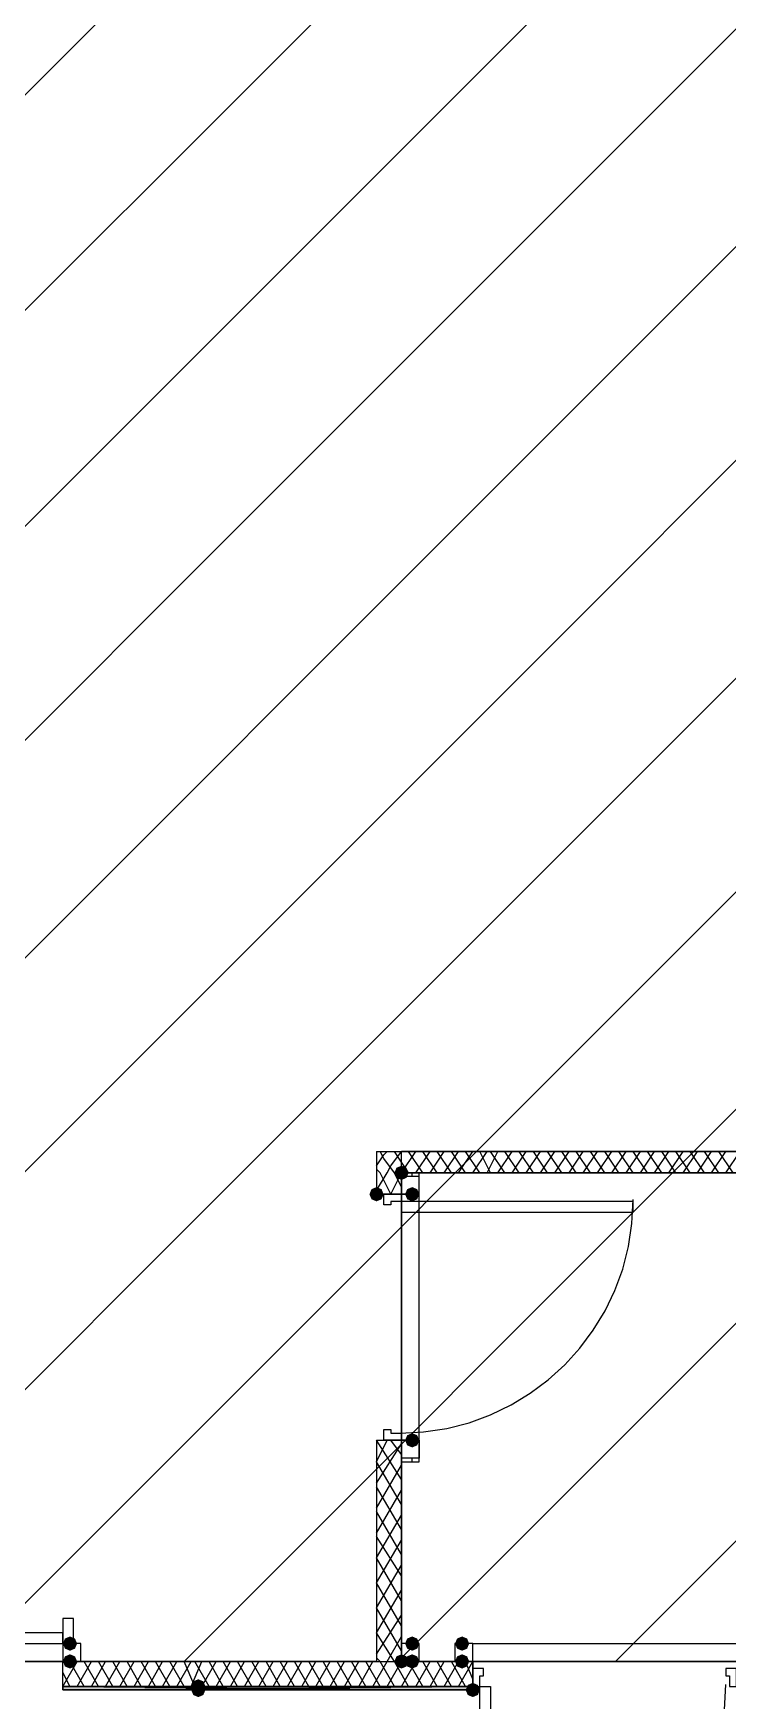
# Model space of a CAD drawing. Header units: millimetres. Extents: x 0 to 420, y 0 to 297.
# Drawn here: x 369.56 to 377.8, y 117.98 to 137.77 of the extents above; entities that cross this region are included whole.
import ezdxf

# ---------------------------------------------------------------- set-up
doc = ezdxf.new("R2010")
doc.units = ezdxf.units.MM
doc.layers.get('0').update_dxf_attribs({"linetype": 'CONTINUOUS'})

msp = doc.modelspace()

# ---------------------------------------------------------------- hatches: boundary and pattern name
at = {"true_color": 0x000007}
for points in [[(374.015, 124.248333), (373.990129, 124.188538), (373.930333, 124.163667), (373.870538, 124.188538), (373.845667, 124.248333), (373.870537, 124.308129), (373.930333, 124.333), (373.990129, 124.308129)], [(374.015, 124.248333), (373.990129, 124.188538), (373.930333, 124.163667), (373.870538, 124.188538), (373.845667, 124.248333), (373.870537, 124.308129), (373.930333, 124.333), (373.990129, 124.308129)], [(373.718667, 123.994333), (373.693796, 123.934537), (373.634, 123.909667), (373.574204, 123.934537), (373.549333, 123.994333), (373.574204, 124.054129), (373.634, 124.079), (373.693796, 124.054129)], [(374.142, 123.994333), (374.117129, 123.934537), (374.057333, 123.909667), (373.997538, 123.934537), (373.972667, 123.994333), (373.997537, 124.054129), (374.057333, 124.079), (374.117129, 124.054129)], [(374.142, 121.073333), (374.117129, 121.013537), (374.057333, 120.988667), (373.997538, 121.013537), (373.972667, 121.073333), (373.997537, 121.133129), (374.057333, 121.158), (374.117129, 121.133129)], [(370.078, 118.660333), (370.053129, 118.600538), (369.993333, 118.575667), (369.933538, 118.600538), (369.908667, 118.660333), (369.933537, 118.720129), (369.993333, 118.745), (370.053129, 118.720129)], [(374.142, 118.660333), (374.117129, 118.600538), (374.057333, 118.575667), (373.997538, 118.600538), (373.972667, 118.660333), (373.997537, 118.720129), (374.057333, 118.745), (374.117129, 118.720129)], [(374.734667, 118.660333), (374.709796, 118.600538), (374.65, 118.575667), (374.590204, 118.600538), (374.565333, 118.660333), (374.590204, 118.720129), (374.65, 118.745), (374.709796, 118.720129)], [(370.078, 118.448667), (370.053129, 118.388871), (369.993333, 118.364), (369.933538, 118.388871), (369.908667, 118.448667), (369.933537, 118.508462), (369.993333, 118.533333), (370.053129, 118.508463)], [(374.015, 118.448667), (373.990129, 118.388871), (373.930333, 118.364), (373.870538, 118.388871), (373.845667, 118.448667), (373.870537, 118.508462), (373.930333, 118.533333), (373.990129, 118.508463)], [(374.142, 118.448667), (374.117129, 118.388871), (374.057333, 118.364), (373.997538, 118.388871), (373.972667, 118.448667), (373.997537, 118.508462), (374.057333, 118.533333), (374.117129, 118.508463)], [(374.734667, 118.448667), (374.709796, 118.388871), (374.65, 118.364), (374.590204, 118.388871), (374.565333, 118.448667), (374.590204, 118.508462), (374.65, 118.533333), (374.709796, 118.508463)]]:
    msp.add_hatch(color=0, dxfattribs=at).paths.add_polyline_path(points, flags=0)
h = msp.add_hatch(color=0, dxfattribs=at)
h.paths.add_polyline_path([(374.777, 118.152333), (369.908667, 118.152333), (374.777, 118.11)], flags=0)
h.paths.add_polyline_path([(369.908667, 118.152333), (374.777, 118.11), (369.908667, 118.11)], flags=0)
at = {"true_color": 0x0000fe}
for points in [[(371.602, 118.152333), (371.577129, 118.092537), (371.517333, 118.067667), (371.457538, 118.092537), (371.432667, 118.152333), (371.457537, 118.212129), (371.517333, 118.237), (371.577129, 118.212129)], [(371.602, 118.11), (371.577129, 118.050204), (371.517333, 118.025333), (371.457538, 118.050204), (371.432667, 118.11), (371.457537, 118.169796), (371.517333, 118.194667), (371.577129, 118.169796)], [(374.861667, 118.11), (374.836796, 118.050204), (374.777, 118.025333), (374.717204, 118.050204), (374.692333, 118.11), (374.717204, 118.169796), (374.777, 118.194667), (374.836796, 118.169796)]]:
    msp.add_hatch(color=0, dxfattribs=at).paths.add_polyline_path(points, flags=0)

# ---------------------------------------------------------------- linework, layer by layer
at = {"color": 0, "true_color": 0x000004}
for points in [[(350.858667, 118.448666), (385.318, 152.907999)], [(353.398667, 118.448666), (387.900333, 152.907999)], [(355.981, 118.448666), (390.440333, 152.907999)], [(358.521, 118.448666), (390.440333, 150.367999)], [(361.103334, 118.448666), (390.440333, 147.785666)], [(363.643334, 118.448666), (390.440333, 145.245666)], [(366.225667, 118.448666), (390.440333, 142.663333)], [(368.765667, 118.448666), (390.440333, 140.123333)], [(371.348, 118.448666), (390.440333, 137.540999)], [(373.888, 118.448666), (390.440333, 135.000999)], [(376.470334, 118.448666), (390.440333, 132.418666)]]:
    msp.add_lwpolyline(points, dxfattribs=at)
at = {"color": 0, "true_color": 0x000007}
for points in [[(368.723333, 152.908), (361.272667, 152.908), (361.272667, 118.448667), (373.930333, 118.448667), (373.930333, 124.502333), (390.440333, 124.502333), (390.440333, 135.805333), (390.440333, 152.908)], [(373.930333, 123.994333), (374.142, 123.994333), (374.142, 124.206), (373.930333, 124.206), (373.930333, 123.994333), (374.142, 123.994333), (374.142, 124.248333), (373.930333, 124.248333)], [(373.718667, 123.994333), (373.930333, 123.994333), (373.930333, 123.909667), (373.803333, 123.909667), (373.803333, 123.867333), (373.718667, 123.867333)], [(373.930333, 123.994333), (373.718667, 123.994333)], [(376.682, 123.909667), (373.930333, 123.909667), (373.930333, 123.782667), (376.682, 123.782667)], [(373.718667, 121.200333), (373.803333, 121.200333), (373.803333, 121.158), (373.930333, 121.158), (373.930333, 121.073333), (373.718667, 121.073333)], [(373.930333, 121.073333), (373.718667, 121.073333)], [(373.930333, 120.819333), (374.142, 120.819333), (374.142, 121.073333), (373.930333, 121.073333)], [(373.930333, 120.861667), (373.930333, 121.073333), (374.142, 121.073333), (374.142, 120.861667)], [(369.908667, 118.956667), (369.908667, 118.660333), (370.035667, 118.660333), (370.035667, 118.956667)], [(362.627333, 118.660333), (369.908667, 118.660333), (369.908667, 118.787333), (362.627333, 118.787333)], [(370.120333, 118.660333), (369.908667, 118.660333), (369.908667, 118.448667), (370.120333, 118.448667), (370.120333, 118.660333), (369.908667, 118.660333), (369.908667, 118.448667), (370.120333, 118.448667)], [(373.930333, 118.448667), (374.142, 118.448667), (374.142, 118.660333), (373.930333, 118.660333), (373.930333, 118.448667), (374.142, 118.448667), (374.142, 118.660333), (373.930333, 118.660333)], [(374.777, 118.660333), (374.565333, 118.660333), (374.565333, 118.448667), (374.777, 118.448667), (374.777, 118.660333), (374.565333, 118.660333), (374.565333, 118.448667), (374.777, 118.448667)], [(374.777, 118.364), (374.777, 118.152333), (374.861667, 118.152333), (374.861667, 118.279333), (374.904, 118.279333), (374.904, 118.364)], [(377.782667, 118.364), (377.782667, 118.279333), (377.825, 118.279333), (377.825, 118.152333), (377.909667, 118.152333), (377.909667, 118.364)], [(374.777, 118.152333), (369.908667, 118.152333), (374.777, 118.11)], [(369.908667, 118.152333), (374.777, 118.11), (369.908667, 118.11)], [(369.908667, 118.11), (369.908667, 118.152333), (374.777, 118.152333), (374.777, 118.11), (369.908667, 118.11), (374.777, 118.11), (374.777, 118.152333), (369.908667, 118.152333)], [(374.861667, 115.189), (374.861667, 118.152333), (374.988667, 118.152333), (374.988667, 115.189)]]:
    msp.add_lwpolyline(points, close=True, dxfattribs=at)
for points in [[(373.634, 124.502333), (373.930333, 124.502333)], [(373.634, 124.502333), (373.634, 123.994333)], [(373.718667, 124.417667), (373.676333, 124.502333)], [(373.718667, 124.46), (373.761, 124.502333)], [(373.803333, 124.333), (373.930333, 124.502333)], [(373.930333, 124.375333), (373.845667, 124.502333)], [(373.930333, 124.248333), (374.099667, 124.502333)], [(390.440333, 124.502333), (373.930333, 124.502333)], [(374.184333, 124.248333), (374.015, 124.502333)], [(374.099667, 124.248333), (374.269, 124.502333)], [(374.353667, 124.248333), (374.184333, 124.502333)], [(374.269, 124.248333), (374.438333, 124.502333)], [(374.523, 124.248333), (374.353667, 124.502333)], [(374.438333, 124.248333), (374.607667, 124.502333)], [(374.692333, 124.248333), (374.523, 124.502333)], [(374.607667, 124.248333), (374.777, 124.502333)], [(374.861667, 124.248333), (374.692333, 124.502333)], [(374.777, 124.248333), (374.946333, 124.502333)], [(374.988667, 124.248333), (374.861667, 124.502333)], [(374.946333, 124.248333), (375.073333, 124.502333)], [(375.158, 124.248333), (374.988667, 124.502333)], [(375.073333, 124.248333), (375.242667, 124.502333)], [(375.327333, 124.248333), (375.158, 124.502333)], [(375.242667, 124.248333), (375.412, 124.502333)], [(375.496667, 124.248333), (375.327333, 124.502333)], [(375.412, 124.248333), (375.581333, 124.502333)], [(375.666, 124.248333), (375.496667, 124.502333)], [(375.581333, 124.248333), (375.750667, 124.502333)], [(375.835333, 124.248333), (375.666, 124.502333)], [(375.750667, 124.248333), (375.92, 124.502333)], [(376.004667, 124.248333), (375.835333, 124.502333)], [(375.92, 124.248333), (376.089333, 124.502333)], [(376.174, 124.248333), (376.004667, 124.502333)], [(376.089333, 124.248333), (376.258667, 124.502333)], [(376.343333, 124.248333), (376.174, 124.502333)], [(376.258667, 124.248333), (376.428, 124.502333)], [(376.512667, 124.248333), (376.343333, 124.502333)], [(376.428, 124.248333), (376.597333, 124.502333)], [(376.682, 124.248333), (376.512667, 124.502333)], [(376.597333, 124.248333), (376.766667, 124.502333)], [(376.851333, 124.248333), (376.682, 124.502333)], [(376.766667, 124.248333), (376.936, 124.502333)], [(377.020667, 124.248333), (376.851333, 124.502333)], [(376.936, 124.248333), (377.105333, 124.502333)], [(377.19, 124.248333), (377.020667, 124.502333)], [(377.105333, 124.248333), (377.274667, 124.502333)], [(377.359333, 124.248333), (377.19, 124.502333)], [(377.274667, 124.248333), (377.444, 124.502333)], [(377.528667, 124.248333), (377.359333, 124.502333)], [(377.444, 124.248333), (377.613333, 124.502333)], [(377.698, 124.248333), (377.528667, 124.502333)], [(377.613333, 124.248333), (377.782667, 124.502333)], [(377.867333, 124.248333), (377.698, 124.502333)], [(377.782667, 124.248333), (377.952, 124.502333)], [(373.634, 124.333), (373.718667, 124.46)], [(373.676333, 124.248333), (373.634, 124.290667)], [(373.845667, 124.248333), (373.718667, 124.417667)], [(373.761, 124.248333), (373.803333, 124.333)], [(374.015, 124.248333), (373.930333, 124.375333)], [(373.634, 124.036667), (373.761, 124.248333)], [(373.803333, 123.994333), (373.676333, 124.248333)], [(373.803333, 123.994333), (373.930333, 124.248333)], [(373.930333, 124.079), (373.845667, 124.248333)], [(373.930333, 123.994333), (373.930333, 124.248333)], [(373.930333, 124.248333), (390.440333, 124.248333)], [(374.057333, 124.206), (374.057333, 124.248333)], [(373.634, 123.994333), (373.718667, 123.994333), (373.930333, 123.994333)], [(373.634, 123.994333), (373.718667, 123.994333)], [(373.909167, 121.158), (374.192675, 121.172316), (374.467994, 121.214334), (374.733728, 121.28266), (374.988485, 121.375901), (375.23087, 121.492663), (375.459491, 121.631552), (375.672952, 121.791176), (375.869861, 121.970139), (376.048824, 122.167048), (376.208448, 122.380509), (376.347337, 122.60913), (376.464099, 122.851515), (376.55734, 123.106272), (376.625666, 123.372006), (376.667684, 123.647325), (376.682, 123.930833)], [(374.057333, 123.994333), (373.930333, 123.994333), (373.930333, 122.555)], [(374.142, 122.555), (374.142, 123.994333), (374.057333, 123.994333)], [(373.930333, 122.555), (373.930333, 121.073333), (374.057333, 121.073333)], [(374.057333, 121.073333), (374.142, 121.073333), (374.142, 122.555)], [(373.634, 120.819333), (373.761, 121.073333)], [(373.930333, 120.607667), (373.634, 121.073333)], [(373.634, 121.073333), (373.718667, 121.073333), (373.930333, 121.073333)], [(373.634, 121.073333), (373.718667, 121.073333)], [(373.634, 121.073333), (373.634, 118.448667)], [(373.634, 120.565333), (373.930333, 121.031)], [(373.930333, 120.904), (373.803333, 121.073333)], [(373.930333, 118.448667), (373.930333, 121.073333)], [(373.930333, 120.311333), (373.634, 120.819333)], [(373.634, 120.269), (373.930333, 120.777)], [(374.057333, 120.819333), (374.057333, 120.861667)], [(373.930333, 120.015), (373.634, 120.523)], [(373.634, 119.972667), (373.930333, 120.480667)], [(373.930333, 119.718667), (373.634, 120.226667)], [(373.634, 119.676333), (373.930333, 120.184333)], [(373.930333, 119.464667), (373.634, 119.930333)], [(373.634, 119.38), (373.930333, 119.888)], [(373.930333, 119.168333), (373.634, 119.676333)], [(373.634, 119.083667), (373.930333, 119.591667)], [(373.930333, 118.872), (373.634, 119.38)], [(373.634, 118.787333), (373.930333, 119.295333)], [(373.930333, 118.575667), (373.634, 119.083667)], [(373.634, 118.533333), (373.930333, 118.999)], [(373.845667, 118.448667), (373.634, 118.787333)], [(366.268, 118.660333), (369.908667, 118.660333), (369.908667, 118.533333)], [(373.761, 118.448667), (373.930333, 118.745)], [(374.777, 118.533333), (374.777, 118.660333), (376.343333, 118.660333)], [(376.343333, 118.660333), (377.909667, 118.660333), (377.909667, 118.533333)], [(369.908667, 118.533333), (369.908667, 118.448667), (366.268, 118.448667)], [(369.908667, 118.406333), (369.908667, 118.448667)], [(369.908667, 118.152333), (370.078, 118.448667)], [(369.908667, 118.152333), (369.908667, 118.448667)], [(369.908667, 118.152333), (369.908667, 118.448667)], [(370.162667, 118.152333), (369.993333, 118.448667)], [(373.634, 118.448667), (370.035667, 118.448667)], [(370.078, 118.152333), (370.247333, 118.448667)], [(370.332, 118.152333), (370.162667, 118.448667)], [(370.247333, 118.152333), (370.416667, 118.448667)], [(370.501333, 118.152333), (370.332, 118.448667)], [(370.416667, 118.152333), (370.586, 118.448667)], [(370.670667, 118.152333), (370.501333, 118.448667)], [(370.586, 118.152333), (370.755333, 118.448667)], [(370.84, 118.152333), (370.670667, 118.448667)], [(370.755333, 118.152333), (370.924667, 118.448667)], [(371.009333, 118.152333), (370.84, 118.448667)], [(370.924667, 118.152333), (371.094, 118.448667)], [(371.178667, 118.152333), (371.009333, 118.448667)], [(371.094, 118.152333), (371.263333, 118.448667)], [(371.348, 118.152333), (371.178667, 118.448667)], [(371.263333, 118.152333), (371.432667, 118.448667)], [(371.475, 118.152333), (371.348, 118.448667)], [(371.432667, 118.152333), (371.559667, 118.448667)], [(371.644333, 118.152333), (371.475, 118.448667)], [(371.559667, 118.152333), (371.729, 118.448667)], [(371.813667, 118.152333), (371.644333, 118.448667)], [(371.729, 118.152333), (371.898333, 118.448667)], [(371.983, 118.152333), (371.813667, 118.448667)], [(371.898333, 118.152333), (372.067667, 118.448667)], [(372.152333, 118.152333), (371.983, 118.448667)], [(372.067667, 118.152333), (372.237, 118.448667)], [(372.321667, 118.152333), (372.152333, 118.448667)], [(372.237, 118.152333), (372.406333, 118.448667)], [(372.491, 118.152333), (372.321667, 118.448667)], [(372.406333, 118.152333), (372.575667, 118.448667)], [(372.660333, 118.152333), (372.491, 118.448667)], [(372.575667, 118.152333), (372.745, 118.448667)], [(372.829667, 118.152333), (372.660333, 118.448667)], [(372.745, 118.152333), (372.914333, 118.448667)], [(372.999, 118.152333), (372.829667, 118.448667)], [(372.914333, 118.152333), (373.083667, 118.448667)], [(373.168333, 118.152333), (372.999, 118.448667)], [(373.083667, 118.152333), (373.253, 118.448667)], [(373.337667, 118.152333), (373.168333, 118.448667)], [(373.253, 118.152333), (373.422333, 118.448667)], [(373.507, 118.152333), (373.337667, 118.448667)], [(373.422333, 118.152333), (373.591667, 118.448667)], [(373.676333, 118.152333), (373.507, 118.448667)], [(373.591667, 118.152333), (373.761, 118.448667)], [(373.676333, 118.448667), (373.634, 118.491)], [(373.845667, 118.152333), (373.676333, 118.448667)], [(373.761, 118.152333), (373.930333, 118.448667)], [(374.015, 118.152333), (373.845667, 118.448667)], [(373.930333, 118.152333), (374.099667, 118.448667)], [(374.777, 118.448667), (373.930333, 118.448667)], [(374.184333, 118.152333), (374.015, 118.448667)], [(374.099667, 118.152333), (374.269, 118.448667)], [(374.353667, 118.152333), (374.184333, 118.448667)], [(374.269, 118.152333), (374.438333, 118.448667)], [(374.523, 118.152333), (374.353667, 118.448667)], [(374.438333, 118.152333), (374.607667, 118.448667)], [(374.692333, 118.152333), (374.523, 118.448667)], [(374.607667, 118.152333), (374.777, 118.448667)], [(374.777, 118.237), (374.692333, 118.448667)], [(376.343333, 118.448667), (374.777, 118.448667), (374.777, 118.533333)], [(374.777, 118.152333), (374.777, 118.364), (374.777, 118.448667)], [(374.777, 118.448667), (374.777, 118.364), (374.777, 118.152333), (374.777, 118.364)], [(377.909667, 118.533333), (377.909667, 118.448667), (376.343333, 118.448667)], [(369.993333, 118.152333), (369.908667, 118.321667)], [(369.908667, 118.11), (374.777, 118.11), (369.908667, 118.11), (374.777, 118.152333)], [(369.908667, 118.152333), (374.777, 118.152333)], [(374.777, 118.152333), (374.777, 118.194667)], [(374.8405, 115.231333), (375.141321, 115.246523), (375.433452, 115.291107), (375.715414, 115.363607), (375.985728, 115.462542), (376.242915, 115.586435), (376.485497, 115.733807), (376.711995, 115.903178), (376.920929, 116.093071), (377.110822, 116.302005), (377.280193, 116.528503), (377.427565, 116.771085), (377.551458, 117.028272), (377.650393, 117.298586), (377.722893, 117.580548), (377.767477, 117.872679), (377.782667, 118.1735)]]:
    msp.add_lwpolyline(points, dxfattribs=at)
at = {"color": 0, "true_color": 0x000008}
msp.add_lwpolyline([(373.930333, 124.248333), (373.930333, 118.448667), (390.440333, 118.448667), (390.440333, 124.248333)], close=True, dxfattribs=at)

doc.saveas('drawing.dxf')
